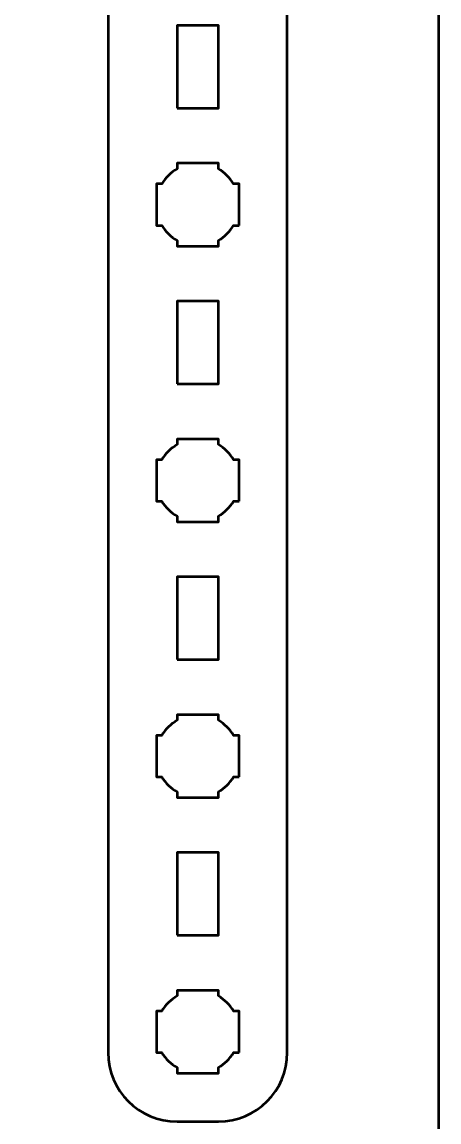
# Model space of a CAD drawing. Header units: centimetres. Extents: x -21 to 0, y -29.7 to 0.
# Drawn here: x -3.02 to 0, y -23.75 to -15.77 of the extents above; entities that cross this region are included whole.
import ezdxf

# ---------------------------------------------------------------- set-up
doc = ezdxf.new("R2010")
doc.units = ezdxf.units.CM
doc.header["$MEASUREMENT"] = 0
doc.layers.add('Layer 1', color=7, linetype='Continuous')

msp = doc.modelspace()

# ---------------------------------------------------------------- linework, layer by layer
at = {"layer": 'Layer 1', "color": 22, "lineweight": 53}
msp.add_open_spline([(-21.00003, -29.19995), (-21.00003, -29.19995), (-21.00003, -0.49992), (-21.00003, -0.49992), (-21.00003, -0.49992), (-21.00003, -0.22295), (-20.77694, 0.00004), (-20.49994, 0.00004), (-20.49994, 0.00004), (-20.49994, 0.00004), (-0.50008, 0.00004), (-0.50008, 0.00004), (-0.50008, 0.00004), (-0.22294, 0.00004), (0.00002, -0.22295), (0.00002, -0.49992), (0.00002, -0.49992), (0.00002, -0.49992), (0.00002, -29.19995), (0.00002, -29.19995), (0.00002, -29.19995), (0.00002, -29.47695), (-0.22294, -29.70004), (-0.50008, -29.70004), (-0.50008, -29.70004), (-0.50008, -29.70004), (-20.49994, -29.70004), (-20.49994, -29.70004), (-20.49994, -29.70004), (-20.77694, -29.70004), (-21.00003, -29.47695), (-21.00003, -29.19995)], degree=3, knots=[0, 0, 0, 0, 0.125, 0.125, 0.125, 0.125, 0.25, 0.25, 0.25, 0.25, 0.375, 0.375, 0.375, 0.375, 0.5, 0.5, 0.5, 0.5, 0.625, 0.625, 0.625, 0.625, 0.75, 0.75, 0.75, 0.75, 0.875, 0.875, 0.875, 0.875, 1, 1, 1, 1], dxfattribs=at)
at = {"layer": 'Layer 1', "color": 114, "lineweight": 53}
msp.add_open_spline([(-2.40003, -23.24992), (-2.40003, -23.24992), (-2.40003, -12.94994), (-2.40003, -12.94994), (-2.40003, -12.94994), (-2.40003, -12.67294), (-2.17694, -12.44998), (-1.89994, -12.44998), (-1.89994, -12.44998), (-1.89994, -12.44998), (-1.59993, -12.44998), (-1.59993, -12.44998), (-1.59993, -12.44998), (-1.32297, -12.44998), (-1.10001, -12.67294), (-1.10001, -12.94994), (-1.10001, -12.94994), (-1.10001, -12.94994), (-1.10001, -23.24992), (-1.10001, -23.24992), (-1.10001, -23.24992), (-1.10001, -23.52692), (-1.32297, -23.75002), (-1.59993, -23.75002), (-1.59993, -23.75002), (-1.59993, -23.75002), (-1.89994, -23.75002), (-1.89994, -23.75002), (-1.89994, -23.75002), (-2.17694, -23.75002), (-2.40003, -23.52692), (-2.40003, -23.24992)], degree=3, knots=[0, 0, 0, 0, 0.125, 0.125, 0.125, 0.125, 0.25, 0.25, 0.25, 0.25, 0.375, 0.375, 0.375, 0.375, 0.5, 0.5, 0.5, 0.5, 0.625, 0.625, 0.625, 0.625, 0.75, 0.75, 0.75, 0.75, 0.875, 0.875, 0.875, 0.875, 1, 1, 1, 1], dxfattribs=at)
at = {"layer": 'Layer 1', "lineweight": 53}
for points, knots in [([(-1.89994, -16.39996), (-1.89994, -16.39996), (-1.89994, -15.79996), (-1.89994, -15.79996), (-1.89994, -15.79996), (-1.89994, -15.79996), (-1.59993, -15.79996), (-1.59993, -15.79996), (-1.59993, -15.79996), (-1.59993, -15.79996), (-1.59993, -16.39996), (-1.59993, -16.39996), (-1.59993, -16.39996), (-1.59993, -16.39996), (-1.89994, -16.39996), (-1.89994, -16.39996)], [0, 0, 0, 0, 0.25, 0.25, 0.25, 0.25, 0.5, 0.5, 0.5, 0.5, 0.75, 0.75, 0.75, 0.75, 1, 1, 1, 1]), ([(-1.45, -17.24995), (-1.45, -17.24995), (-1.49011, -17.24995), (-1.49011, -17.24995), (-1.49011, -17.24995), (-1.51643, -17.29556), (-1.55446, -17.33345), (-1.59993, -17.35977), (-1.59993, -17.35977), (-1.59993, -17.35977), (-1.59993, -17.40002), (-1.59993, -17.40002), (-1.59993, -17.40002), (-1.59993, -17.40002), (-1.75001, -17.40002), (-1.75001, -17.40002), (-1.75001, -17.40002), (-1.75001, -17.40002), (-1.89994, -17.40002), (-1.89994, -17.40002), (-1.89994, -17.40002), (-1.89994, -17.40002), (-1.89994, -17.35977), (-1.89994, -17.35977), (-1.89994, -17.35977), (-1.94555, -17.33345), (-1.98347, -17.29556), (-2.00979, -17.24995), (-2.00979, -17.24995), (-2.00979, -17.24995), (-2.05001, -17.24995), (-2.05001, -17.24995), (-2.05001, -17.24995), (-2.05001, -17.24995), (-2.05001, -17.10002), (-2.05001, -17.10002), (-2.05001, -17.10002), (-2.05001, -17.10002), (-2.05001, -16.94994), (-2.05001, -16.94994), (-2.05001, -16.94994), (-2.05001, -16.94994), (-2.00979, -16.94994), (-2.00979, -16.94994), (-2.00979, -16.94994), (-1.98347, -16.90447), (-1.94555, -16.86644), (-1.89994, -16.84012), (-1.89994, -16.84012), (-1.89994, -16.84012), (-1.89994, -16.80001), (-1.89994, -16.80001), (-1.89994, -16.80001), (-1.89994, -16.80001), (-1.75001, -16.80001), (-1.75001, -16.80001), (-1.75001, -16.80001), (-1.75001, -16.80001), (-1.59993, -16.80001), (-1.59993, -16.80001), (-1.59993, -16.80001), (-1.59993, -16.80001), (-1.59993, -16.84012), (-1.59993, -16.84012), (-1.59993, -16.84012), (-1.55446, -16.86644), (-1.51643, -16.90447), (-1.49011, -16.94994), (-1.49011, -16.94994), (-1.49011, -16.94994), (-1.45, -16.94994), (-1.45, -16.94994), (-1.45, -16.94994), (-1.45, -16.94994), (-1.45, -17.10002), (-1.45, -17.10002), (-1.45, -17.10002), (-1.45, -17.10002), (-1.45, -17.24995), (-1.45, -17.24995)], [0, 0, 0, 0, 0.05, 0.05, 0.05, 0.05, 0.1, 0.1, 0.1, 0.1, 0.15, 0.15, 0.15, 0.15, 0.2, 0.2, 0.2, 0.2, 0.25, 0.25, 0.25, 0.25, 0.3, 0.3, 0.3, 0.3, 0.35, 0.35, 0.35, 0.35, 0.4, 0.4, 0.4, 0.4, 0.45, 0.45, 0.45, 0.45, 0.5, 0.5, 0.5, 0.5, 0.55, 0.55, 0.55, 0.55, 0.6, 0.6, 0.6, 0.6, 0.65, 0.65, 0.65, 0.65, 0.7, 0.7, 0.7, 0.7, 0.75, 0.75, 0.75, 0.75, 0.8, 0.8, 0.8, 0.8, 0.85, 0.85, 0.85, 0.85, 0.9, 0.9, 0.9, 0.9, 0.95, 0.95, 0.95, 0.95, 1, 1, 1, 1]), ([(-1.89994, -18.39993), (-1.89994, -18.39993), (-1.89994, -17.79993), (-1.89994, -17.79993), (-1.89994, -17.79993), (-1.89994, -17.79993), (-1.59993, -17.79993), (-1.59993, -17.79993), (-1.59993, -17.79993), (-1.59993, -17.79993), (-1.59993, -18.39993), (-1.59993, -18.39993), (-1.59993, -18.39993), (-1.59993, -18.39993), (-1.89994, -18.39993), (-1.89994, -18.39993)], [0, 0, 0, 0, 0.25, 0.25, 0.25, 0.25, 0.5, 0.5, 0.5, 0.5, 0.75, 0.75, 0.75, 0.75, 1, 1, 1, 1]), ([(-1.45, -19.25006), (-1.45, -19.25006), (-1.49011, -19.25006), (-1.49011, -19.25006), (-1.49011, -19.25006), (-1.51643, -19.29553), (-1.55446, -19.33342), (-1.59993, -19.35988), (-1.59993, -19.35988), (-1.59993, -19.35988), (-1.59993, -19.39999), (-1.59993, -19.39999), (-1.59993, -19.39999), (-1.59993, -19.39999), (-1.75001, -19.39999), (-1.75001, -19.39999), (-1.75001, -19.39999), (-1.75001, -19.39999), (-1.89994, -19.39999), (-1.89994, -19.39999), (-1.89994, -19.39999), (-1.89994, -19.39999), (-1.89994, -19.35988), (-1.89994, -19.35988), (-1.89994, -19.35988), (-1.94555, -19.33342), (-1.98347, -19.29553), (-2.00979, -19.25006), (-2.00979, -19.25006), (-2.00979, -19.25006), (-2.05001, -19.25006), (-2.05001, -19.25006), (-2.05001, -19.25006), (-2.05001, -19.25006), (-2.05001, -19.09998), (-2.05001, -19.09998), (-2.05001, -19.09998), (-2.05001, -19.09998), (-2.05001, -18.95005), (-2.05001, -18.95005), (-2.05001, -18.95005), (-2.05001, -18.95005), (-2.00979, -18.95005), (-2.00979, -18.95005), (-2.00979, -18.95005), (-1.98347, -18.90444), (-1.94555, -18.86652), (-1.89994, -18.8402), (-1.89994, -18.8402), (-1.89994, -18.8402), (-1.89994, -18.79998), (-1.89994, -18.79998), (-1.89994, -18.79998), (-1.89994, -18.79998), (-1.75001, -18.79998), (-1.75001, -18.79998), (-1.75001, -18.79998), (-1.75001, -18.79998), (-1.59993, -18.79998), (-1.59993, -18.79998), (-1.59993, -18.79998), (-1.59993, -18.79998), (-1.59993, -18.8402), (-1.59993, -18.8402), (-1.59993, -18.8402), (-1.55446, -18.86652), (-1.51643, -18.90444), (-1.49011, -18.95005), (-1.49011, -18.95005), (-1.49011, -18.95005), (-1.45, -18.95005), (-1.45, -18.95005), (-1.45, -18.95005), (-1.45, -18.95005), (-1.45, -19.09998), (-1.45, -19.09998), (-1.45, -19.09998), (-1.45, -19.09998), (-1.45, -19.25006), (-1.45, -19.25006)], [0, 0, 0, 0, 0.05, 0.05, 0.05, 0.05, 0.1, 0.1, 0.1, 0.1, 0.15, 0.15, 0.15, 0.15, 0.2, 0.2, 0.2, 0.2, 0.25, 0.25, 0.25, 0.25, 0.3, 0.3, 0.3, 0.3, 0.35, 0.35, 0.35, 0.35, 0.4, 0.4, 0.4, 0.4, 0.45, 0.45, 0.45, 0.45, 0.5, 0.5, 0.5, 0.5, 0.55, 0.55, 0.55, 0.55, 0.6, 0.6, 0.6, 0.6, 0.65, 0.65, 0.65, 0.65, 0.7, 0.7, 0.7, 0.7, 0.75, 0.75, 0.75, 0.75, 0.8, 0.8, 0.8, 0.8, 0.85, 0.85, 0.85, 0.85, 0.9, 0.9, 0.9, 0.9, 0.95, 0.95, 0.95, 0.95, 1, 1, 1, 1]), ([(-1.89994, -20.40001), (-1.89994, -20.40001), (-1.89994, -19.8), (-1.89994, -19.8), (-1.89994, -19.8), (-1.89994, -19.8), (-1.59993, -19.8), (-1.59993, -19.8), (-1.59993, -19.8), (-1.59993, -19.8), (-1.59993, -20.40001), (-1.59993, -20.40001), (-1.59993, -20.40001), (-1.59993, -20.40001), (-1.89994, -20.40001), (-1.89994, -20.40001)], [0, 0, 0, 0, 0.25, 0.25, 0.25, 0.25, 0.5, 0.5, 0.5, 0.5, 0.75, 0.75, 0.75, 0.75, 1, 1, 1, 1]), ([(-1.45, -21.24999), (-1.45, -21.24999), (-1.49011, -21.24999), (-1.49011, -21.24999), (-1.49011, -21.24999), (-1.51643, -21.29546), (-1.55446, -21.33349), (-1.59993, -21.35981), (-1.59993, -21.35981), (-1.59993, -21.35981), (-1.59993, -21.39992), (-1.59993, -21.39992), (-1.59993, -21.39992), (-1.59993, -21.39992), (-1.75001, -21.39992), (-1.75001, -21.39992), (-1.75001, -21.39992), (-1.75001, -21.39992), (-1.89994, -21.39992), (-1.89994, -21.39992), (-1.89994, -21.39992), (-1.89994, -21.39992), (-1.89994, -21.35981), (-1.89994, -21.35981), (-1.89994, -21.35981), (-1.94555, -21.33349), (-1.98347, -21.29546), (-2.00979, -21.24999), (-2.00979, -21.24999), (-2.00979, -21.24999), (-2.05001, -21.24999), (-2.05001, -21.24999), (-2.05001, -21.24999), (-2.05001, -21.24999), (-2.05001, -21.09992), (-2.05001, -21.09992), (-2.05001, -21.09992), (-2.05001, -21.09992), (-2.05001, -20.94999), (-2.05001, -20.94999), (-2.05001, -20.94999), (-2.05001, -20.94999), (-2.00979, -20.94999), (-2.00979, -20.94999), (-2.00979, -20.94999), (-1.98347, -20.90451), (-1.94555, -20.86648), (-1.89994, -20.84017), (-1.89994, -20.84017), (-1.89994, -20.84017), (-1.89994, -20.79991), (-1.89994, -20.79991), (-1.89994, -20.79991), (-1.89994, -20.79991), (-1.75001, -20.79991), (-1.75001, -20.79991), (-1.75001, -20.79991), (-1.75001, -20.79991), (-1.59993, -20.79991), (-1.59993, -20.79991), (-1.59993, -20.79991), (-1.59993, -20.79991), (-1.59993, -20.84017), (-1.59993, -20.84017), (-1.59993, -20.84017), (-1.55446, -20.86648), (-1.51643, -20.90451), (-1.49011, -20.94999), (-1.49011, -20.94999), (-1.49011, -20.94999), (-1.45, -20.94999), (-1.45, -20.94999), (-1.45, -20.94999), (-1.45, -20.94999), (-1.45, -21.09992), (-1.45, -21.09992), (-1.45, -21.09992), (-1.45, -21.09992), (-1.45, -21.24999), (-1.45, -21.24999)], [0, 0, 0, 0, 0.05, 0.05, 0.05, 0.05, 0.1, 0.1, 0.1, 0.1, 0.15, 0.15, 0.15, 0.15, 0.2, 0.2, 0.2, 0.2, 0.25, 0.25, 0.25, 0.25, 0.3, 0.3, 0.3, 0.3, 0.35, 0.35, 0.35, 0.35, 0.4, 0.4, 0.4, 0.4, 0.45, 0.45, 0.45, 0.45, 0.5, 0.5, 0.5, 0.5, 0.55, 0.55, 0.55, 0.55, 0.6, 0.6, 0.6, 0.6, 0.65, 0.65, 0.65, 0.65, 0.7, 0.7, 0.7, 0.7, 0.75, 0.75, 0.75, 0.75, 0.8, 0.8, 0.8, 0.8, 0.85, 0.85, 0.85, 0.85, 0.9, 0.9, 0.9, 0.9, 0.95, 0.95, 0.95, 0.95, 1, 1, 1, 1]), ([(-1.89994, -22.39997), (-1.89994, -22.39997), (-1.89994, -21.79997), (-1.89994, -21.79997), (-1.89994, -21.79997), (-1.89994, -21.79997), (-1.59993, -21.79997), (-1.59993, -21.79997), (-1.59993, -21.79997), (-1.59993, -21.79997), (-1.59993, -22.39997), (-1.59993, -22.39997), (-1.59993, -22.39997), (-1.59993, -22.39997), (-1.89994, -22.39997), (-1.89994, -22.39997)], [0, 0, 0, 0, 0.25, 0.25, 0.25, 0.25, 0.5, 0.5, 0.5, 0.5, 0.75, 0.75, 0.75, 0.75, 1, 1, 1, 1]), ([(-1.45, -23.24992), (-1.45, -23.24992), (-1.49011, -23.24992), (-1.49011, -23.24992), (-1.49011, -23.24992), (-1.51643, -23.29553), (-1.55446, -23.33346), (-1.59993, -23.35978), (-1.59993, -23.35978), (-1.59993, -23.35978), (-1.59993, -23.39999), (-1.59993, -23.39999), (-1.59993, -23.39999), (-1.59993, -23.39999), (-1.75001, -23.39999), (-1.75001, -23.39999), (-1.75001, -23.39999), (-1.75001, -23.39999), (-1.89994, -23.39999), (-1.89994, -23.39999), (-1.89994, -23.39999), (-1.89994, -23.39999), (-1.89994, -23.35978), (-1.89994, -23.35978), (-1.89994, -23.35978), (-1.94555, -23.33346), (-1.98347, -23.29553), (-2.00979, -23.24992), (-2.00979, -23.24992), (-2.00979, -23.24992), (-2.05001, -23.24992), (-2.05001, -23.24992), (-2.05001, -23.24992), (-2.05001, -23.24992), (-2.05001, -23.09999), (-2.05001, -23.09999), (-2.05001, -23.09999), (-2.05001, -23.09999), (-2.05001, -22.94992), (-2.05001, -22.94992), (-2.05001, -22.94992), (-2.05001, -22.94992), (-2.00979, -22.94992), (-2.00979, -22.94992), (-2.00979, -22.94992), (-1.98347, -22.90445), (-1.94555, -22.86642), (-1.89994, -22.8401), (-1.89994, -22.8401), (-1.89994, -22.8401), (-1.89994, -22.79999), (-1.89994, -22.79999), (-1.89994, -22.79999), (-1.89994, -22.79999), (-1.75001, -22.79999), (-1.75001, -22.79999), (-1.75001, -22.79999), (-1.75001, -22.79999), (-1.59993, -22.79999), (-1.59993, -22.79999), (-1.59993, -22.79999), (-1.59993, -22.79999), (-1.59993, -22.8401), (-1.59993, -22.8401), (-1.59993, -22.8401), (-1.55446, -22.86642), (-1.51643, -22.90445), (-1.49011, -22.94992), (-1.49011, -22.94992), (-1.49011, -22.94992), (-1.45, -22.94992), (-1.45, -22.94992), (-1.45, -22.94992), (-1.45, -22.94992), (-1.45, -23.09999), (-1.45, -23.09999), (-1.45, -23.09999), (-1.45, -23.09999), (-1.45, -23.24992), (-1.45, -23.24992)], [0, 0, 0, 0, 0.05, 0.05, 0.05, 0.05, 0.1, 0.1, 0.1, 0.1, 0.15, 0.15, 0.15, 0.15, 0.2, 0.2, 0.2, 0.2, 0.25, 0.25, 0.25, 0.25, 0.3, 0.3, 0.3, 0.3, 0.35, 0.35, 0.35, 0.35, 0.4, 0.4, 0.4, 0.4, 0.45, 0.45, 0.45, 0.45, 0.5, 0.5, 0.5, 0.5, 0.55, 0.55, 0.55, 0.55, 0.6, 0.6, 0.6, 0.6, 0.65, 0.65, 0.65, 0.65, 0.7, 0.7, 0.7, 0.7, 0.75, 0.75, 0.75, 0.75, 0.8, 0.8, 0.8, 0.8, 0.85, 0.85, 0.85, 0.85, 0.9, 0.9, 0.9, 0.9, 0.95, 0.95, 0.95, 0.95, 1, 1, 1, 1])]:
    msp.add_open_spline(points, degree=3, knots=knots, dxfattribs=at)

doc.saveas('drawing.dxf')
